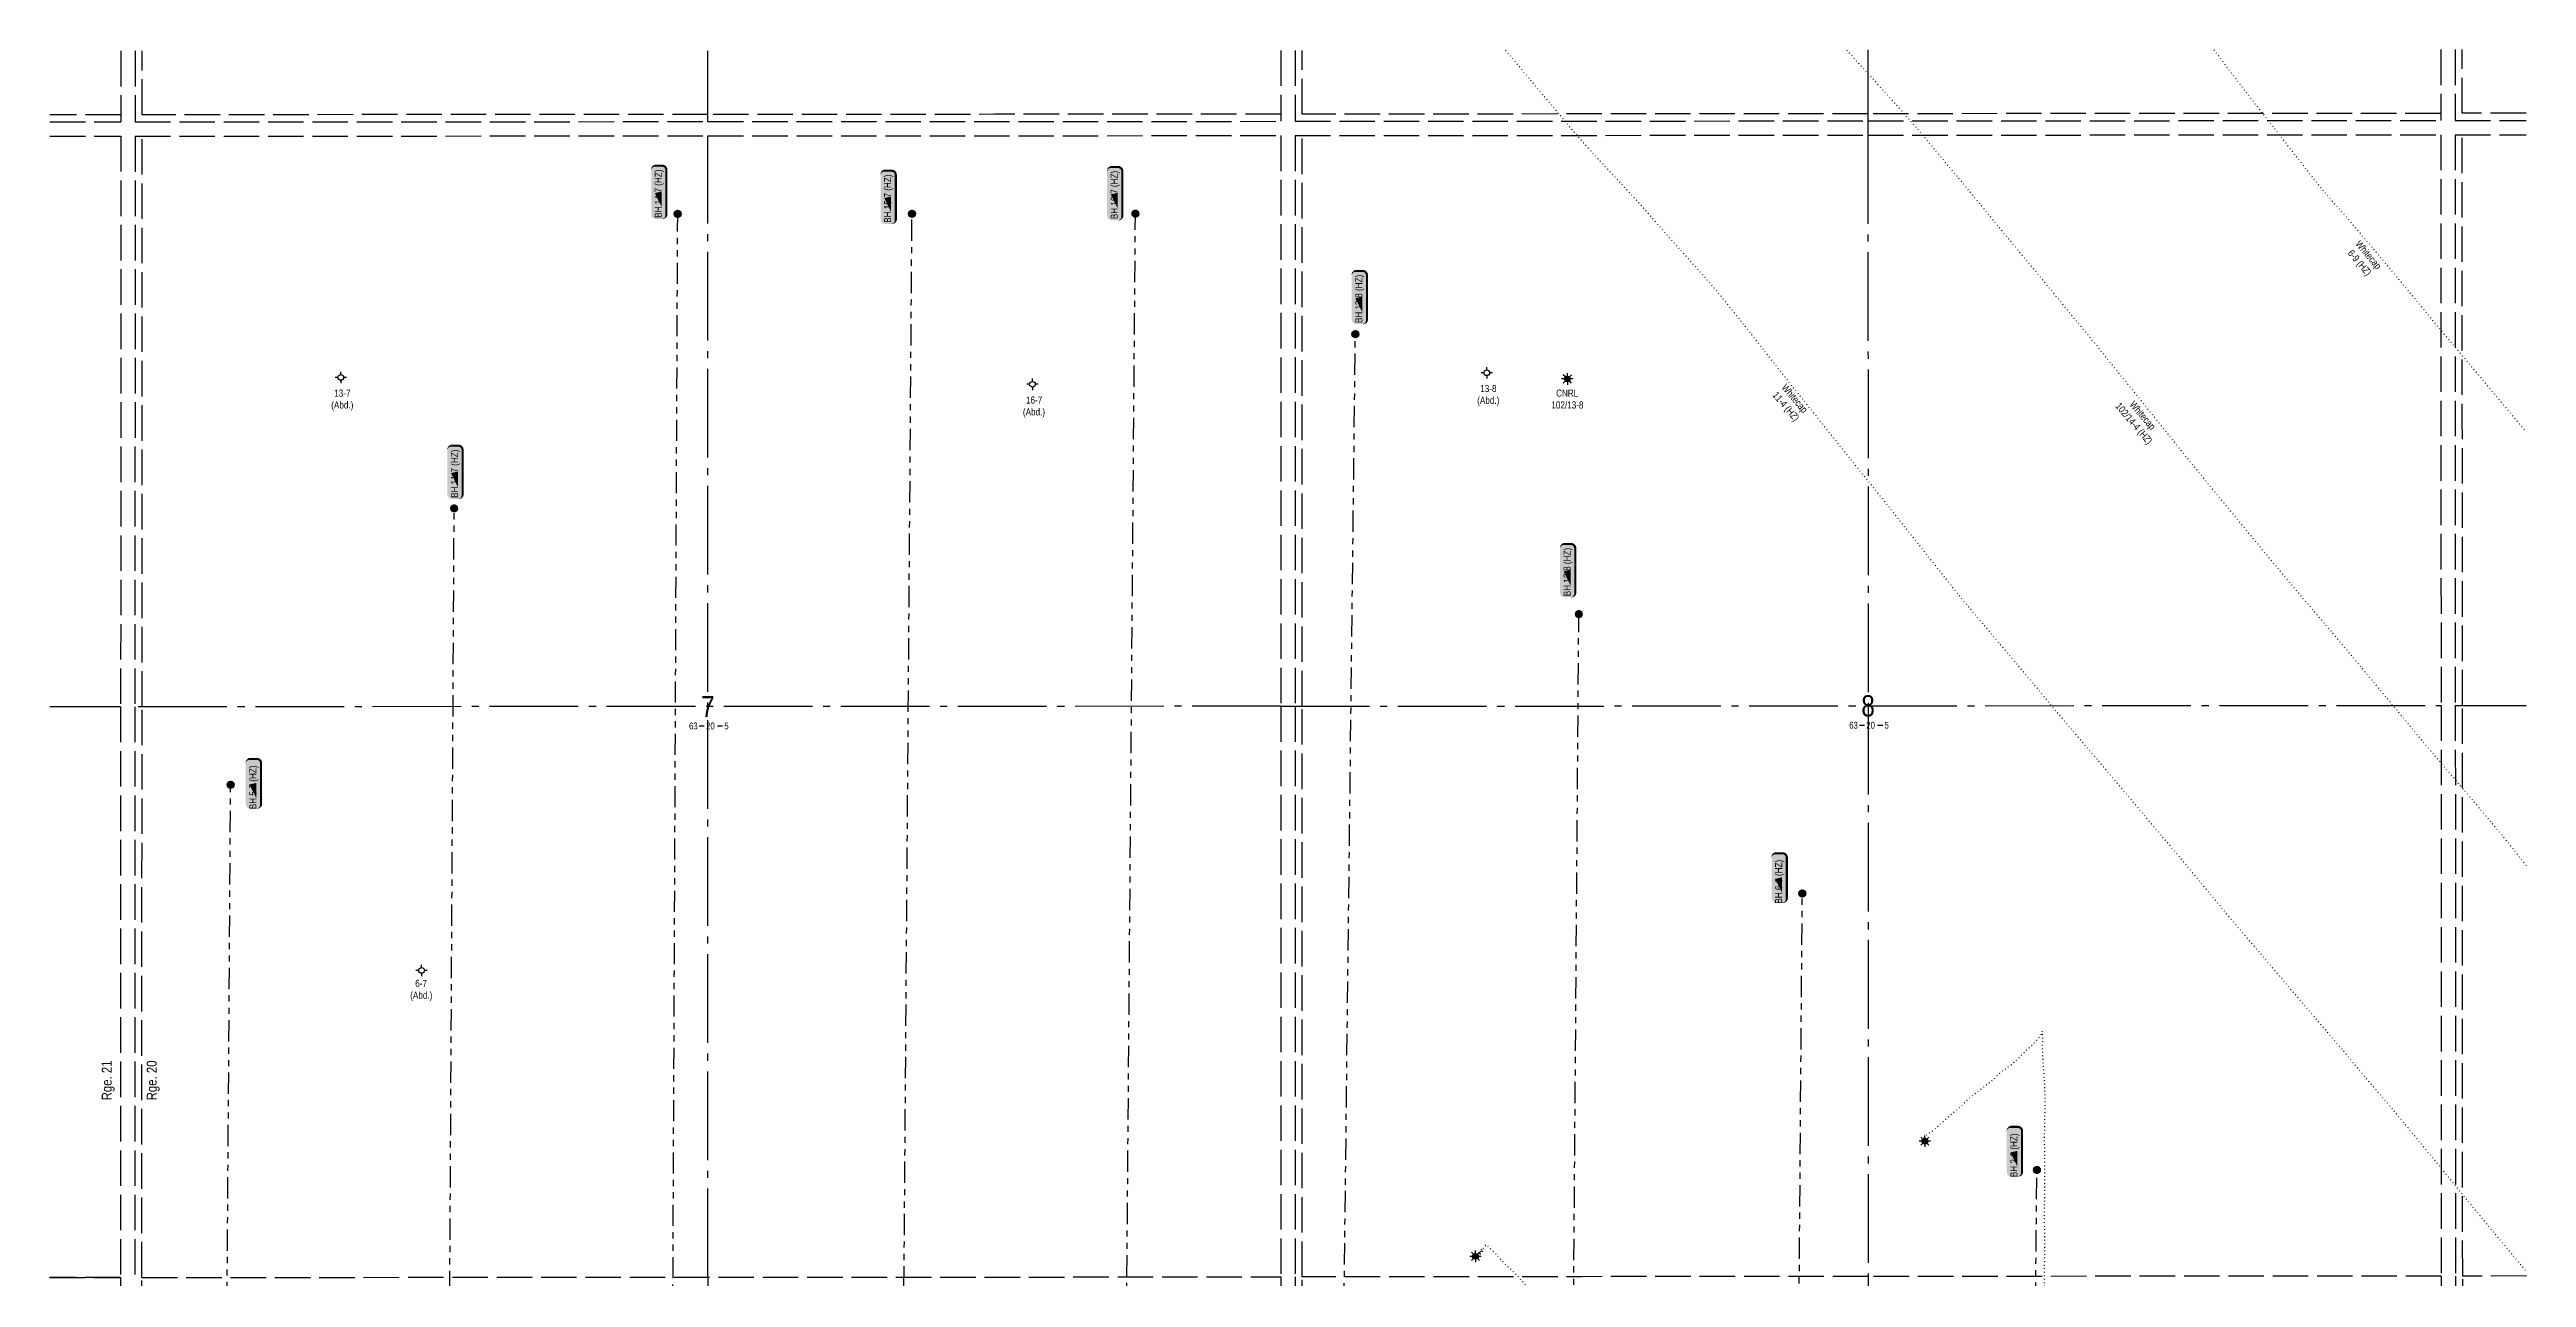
# Model space of a CAD drawing. Extents: x 492570 to 504268, y 6024618 to 6032974.
# Drawn here: x 498221 to 501711, y 6031244 to 6032974 of the extents above; entities that cross this region are included whole.
import ezdxf
from ezdxf.enums import TextEntityAlignment as Align

# ---------------------------------------------------------------- set-up
doc = ezdxf.new("R2010")
doc.units = 0
doc.header["$LTSCALE"] = 5
doc.header["$PDMODE"] = 34
doc.header["$PDSIZE"] = 0.03
for name, pattern in [('foc-DOT', [1, 0.2, -0.8]), ('foc-DRILLPATH', [14.75, 6, -1.75, 1.75, -1.75, 1.75, -1.75]), ('foc-QUARTERLINE', [33, 25, -3, 2, -3]), ('foc-UNSURVEYED', [12.5, 10, -2.5])]:
    doc.linetypes.add(name, pattern=pattern)
for name, color, linetype in [('10', 1, 'Continuous'), ('100040806320W500', 7, 'Continuous'), ('9', 3, 'Continuous'), ('C-WS-S', 8, 'Continuous'), ('CG-NOTES', 7, 'Continuous'), ('D-TXT', 6, 'Continuous'), ('DETAIL-HZ-Existing', 8, 'foc-DOT'), ('F-WS-S', 8, 'Continuous'), ('L-MON', 1, 'Continuous'), ('L-QSEC', 8, 'foc-QUARTERLINE'), ('L-SECLBL', 7, 'Continuous'), ('L-USEC', 7, 'foc-UNSURVEYED'), ('P-PDRILLPATH', 12, 'foc-DRILLPATH')]:
    doc.layers.add(name, color=color, linetype=linetype)
doc.layers.add('C-WS-T', color=13, linetype='Continuous', lineweight=9)
doc.layers.add('F-WS-T', color=190, linetype='Continuous', lineweight=9)
doc.styles.add('80', font='ARIALN.TTF', dxfattribs={"height": 10})
doc.styles.add('80L', font='ARIALN.TTF', dxfattribs={"height": 10})
doc.styles.add('SIMPLEX', font='ARIALN.TTF')

# ---------------------------------------------------------------- blocks, each defined once
blk = doc.blocks.new('L-SECLBL')
at = {"layer": '9', "color": 7}
for p, q in [((-5.082139060913505, -27.83004804289613), (-12.28857354467345, -27.83004804289613)), ((20.70431141927111, -27.83004804289613), (13.49787693551116, -27.83004804289613))]:
    blk.add_line(p, q, dxfattribs=at)
at = {"layer": '10', "color": 2, "style": 'SIMPLEX'}
blk.add_attdef('SEC', text='', height=30, dxfattribs=at).set_placement((0, 0), align=Align.MIDDLE)
at = {"layer": '10', "color": 5, "style": '80L'}
blk.add_attdef('TWP', text='', height=9.5, dxfattribs=at).set_placement((-14.43410290347765, -27.36845155570791), align=Align.MIDDLE_RIGHT)
blk.add_attdef('RGE', text='', height=9.5, dxfattribs=at).set_placement((3.622123863462547, -27.36845155570791), align=Align.MIDDLE_CENTER)
blk.add_attdef('MER', text='', height=9.5, dxfattribs=at).set_placement((23.16775162027989, -27.36845155570791), align=Align.MIDDLE_LEFT)
blk = doc.blocks.new('plbh')
at = {"layer": 'L-MON'}
h = blk.add_hatch(color=255, dxfattribs=at)
h.dxf.hatch_style = 1
edge = h.paths.add_edge_path()
edge.add_arc((0, 0), 1.16, 0, 360)
h = blk.add_hatch(color=256, dxfattribs=at)
h.dxf.hatch_style = 1
h.paths.add_polyline_path([(-0.96, 0, 1), (0.96, 0, 1)])
h.paths.add_polyline_path([(0.91, 0, -1), (-0.91, 0, -1)], flags=16)
h.paths.add_polyline_path([(0.4500000000000002, 0, -1), (-0.4500000000000001, 0, -1)], flags=0)
h = blk.add_hatch(color=256, dxfattribs=at)
h.dxf.hatch_style = 1
h.paths.add_polyline_path([(-0.4500000000000002, 0, 1), (0.4500000000000001, 0, 1)])
h.paths.add_polyline_path([(0.4000000000000002, 0, -1), (-0.4000000000000002, 0, -1)], flags=16)
at = {"layer": 'L-MON', "color": 240}
for radius in [0.96, 0.91, 0.4500000000000001, 0.4000000000000002]:
    blk.add_circle((0, 0), radius, dxfattribs=at)
blk = doc.blocks.new('*U81')
h = blk.add_hatch(color=254)
edge = h.paths.add_edge_path()
edge.add_line((-28.99999999999998, -11.5), (28.99999999999998, -11.5))
edge.add_arc((28.99999999999999, -5.499999999999993), 6.000000000000007, 269.9999999999999, 359.9999999999999)
edge.add_line((34.99999999999999, -5.5), (34.99999999999999, 4))
edge.add_arc((28.99999999999999, 3.999999999999993), 6.000000000000007, 6.361109362927026e-14, 90.00000000000007)
edge.add_line((28.99999999999998, 10), (-28.99999999999998, 10))
edge.add_arc((-28.99999999999999, 3.999999999999993), 6.000000000000007, 89.99999999999993, 179.9999999999999)
edge.add_line((-34.99999999999999, 4), (-34.99999999999999, -5.5))
edge.add_arc((-28.99999999999999, -5.499999999999993), 6.000000000000007, 180, 270.0000000000001)
at = {"color": 1, "flags": 128}
blk.add_lwpolyline([(-28.99999999999998, -11.5, 3, 3, 0), (28.99999999999998, -11.5, 3, 3, 0.4142135623730951), (34.99999999999999, -5.5, 3, 3, 0), (34.99999999999999, 4, 3, 0, 0.4142135623730951), (28.99999999999998, 10, 0, 0, 0), (-28.99999999999998, 10, 0, 0, 0.4142135623730951), (-34.99999999999999, 4, 0, 0, 0), (-34.99999999999999, -5.5, 0, 3, 0.4142135623730951)], format="xyseb", close=True, dxfattribs=at)
blk.add_lwpolyline([(-21.0241030065447, -4.987100984350038, 0, 10, 0), (0, 0, 5, 5, 0)], format="xyseb", dxfattribs=at)
at = {"color": 1, "style": '80'}
blk.add_attdef('ENTER_TEXT_001', (-35.98567530695772, -4.996589358799454), '', height=10, dxfattribs=at)
blk = doc.blocks.new('*U83')
h = blk.add_hatch(color=254)
edge = h.paths.add_edge_path()
edge.add_line((-31.49999999999998, -11.5), (31.49999999999998, -11.5))
edge.add_arc((31.49999999999999, -5.499999999999993), 6.000000000000007, 269.9999999999999, 359.9999999999999)
edge.add_line((37.49999999999999, -5.5), (37.49999999999999, 4))
edge.add_arc((31.49999999999999, 3.999999999999993), 6.000000000000007, 6.361109362927026e-14, 90.00000000000007)
edge.add_line((31.49999999999998, 10), (-31.49999999999998, 10))
edge.add_arc((-31.49999999999999, 3.999999999999993), 6.000000000000007, 89.99999999999993, 179.9999999999999)
edge.add_line((-37.49999999999999, 4), (-37.49999999999999, -5.5))
edge.add_arc((-31.49999999999999, -5.499999999999993), 6.000000000000007, 180, 270.0000000000001)
at = {"color": 1, "flags": 128}
blk.add_lwpolyline([(-31.49999999999998, -11.5, 3, 3, 0), (31.49999999999998, -11.5, 3, 3, 0.4142135623730951), (37.49999999999999, -5.5, 3, 3, 0), (37.49999999999999, 4, 3, 0, 0.4142135623730951), (31.49999999999998, 10, 0, 0, 0), (-31.49999999999998, 10, 0, 0, 0.4142135623730951), (-37.49999999999999, 4, 0, 0, 0), (-37.49999999999999, -5.5, 0, 3, 0.4142135623730951)], format="xyseb", close=True, dxfattribs=at)
blk.add_lwpolyline([(-21.0241030065447, -4.987100984350038, 0, 10, 0), (0, 0, 5, 5, 0)], format="xyseb", dxfattribs=at)
at = {"color": 1, "style": '80'}
blk.add_attdef('ENTER_TEXT_001', (-35.98567530695772, -4.996589358799454), '', height=10, dxfattribs=at)
blk = doc.blocks.new('GAS')
h = blk.add_hatch(color=255)
h.dxf.hatch_style = 1
edge = h.paths.add_edge_path()
edge.add_arc((0, 0), 0.9, 0, 360)
for p, q in [((-0.8077887898725749, 0), (-1.615577579628734, 0)), ((-0.5711929310346023, 0.5711929297831376), (-1.142385862069204, 1.142385861385264)), ((0, 0.8077887887338874), (0, 1.615577579286764)), ((0.5711929310309642, 0.5711929297831376), (1.142385862065566, 1.142385861385264)), ((1.615577579625096, 0), (0.8077887898689368, 0)), ((-0.5711929310346023, -0.5711929316021271), (-1.142385862069204, -1.142385863204253)), ((0, -0.8077887905528768), (0, -1.615577581105753)), ((1.142385862065566, -1.142385863204253), (0.5711929310309642, -0.5711929316021271))]:
    blk.add_line(p, q)
blk.add_circle((0, 0), 0.8000000000000003)
blk = doc.blocks.new('GABD')
for p, q in [((-0.8077887898243716, 0), (-1.615577579648743, 0)), ((0, 0.8077887898252811), (0, 1.615577579648743)), ((1.615577579648743, 0), (0.8077887898243716, 0)), ((0, -0.8077887898252811), (0, -1.615577579648743))]:
    blk.add_line(p, q)
blk.add_circle((0, 0), 0.8)

msp = doc.modelspace()

# ---------------------------------------------------------------- linework, layer by layer
at = {"layer": '100040806320W500'}
msp.add_point((500236.5958662234, 6031277.989373766), dxfattribs=at)
at = {"layer": 'DETAIL-HZ-Existing', "flags": 128}
for points in [[(500272.2748823762, 6032973.147087623), (500288.1059324329, 6032954.325394015), (500306.5555712113, 6032932.195132602), (500324.9153638563, 6032910.244972846), (500343.405043821, 6032888.164712952), (500361.8747394803, 6032866.01453901), (500380.7043868614, 6032844.124394184), (500400.0441559001, 6032822.814193607), (500419.6338366956, 6032801.643963301), (500439.3935302743, 6032780.643852596), (500458.8132589601, 6032759.603625848), (500477.742931695, 6032738.073514929), (500496.6726618972, 6032716.463258405), (500515.7523083954, 6032694.933100119), (500534.9419873647, 6032673.482926003), (500553.9317322905, 6032652.362831836), (500572.5114567219, 6032630.672625111), (500590.3911285137, 6032608.442417196), (500608.2608320607, 6032585.912298295), (500626.0205147719, 6032563.442097493), (500643.6702617244, 6032540.871809169), (500661.3599353057, 6032518.331749356), (500679.2096314737, 6032495.941550182), (500697.2893072343, 6032473.43139769), (500715.1590206238, 6032450.951215865), (500733.0787265245, 6032428.43105597), (500751.0583993981, 6032405.960825279), (500768.9380785403, 6032383.670681949), (500787.1277709723, 6032361.310452173), (500805.1675155551, 6032338.830321508), (500822.9471689033, 6032316.300145045), (500840.8868878757, 6032293.69996872), (500858.7065643463, 6032271.289776538), (500876.5762757779, 6032248.62964358), (500894.3159416383, 6032226.219465095), (500912.3456559827, 6032203.739314889), (500930.7252878649, 6032181.519120026), (500949.115043922, 6032159.818960098), (500967.674712958, 6032137.828833585), (500986.0843804003, 6032115.958587044), (501004.6741100682, 6032093.9784103), (501023.1438402617, 6032071.94832339), (501041.5035348899, 6032049.688072018), (501059.9431685907, 6032027.797992975), (501078.5629044181, 6032005.927837336), (501097.1725940882, 6031983.957725369), (501115.8722794265, 6031962.067491414), (501134.411962126, 6031940.047333224), (501153.0016544573, 6031917.967178523), (501171.0613689187, 6031896.467007277), (501189.5810372284, 6031874.386762232), (501208.1707801369, 6031852.416656051), (501226.6104517207, 6031830.52647669), (501244.9800911022, 6031808.486363306), (501263.3097914729, 6031786.316240455), (501281.709505362, 6031764.00601308), (501300.1392563871, 6031742.085865252), (501318.8888998481, 6031720.21573304), (501337.6285590965, 6031698.275576309), (501356.308262939, 6031676.345382181), (501374.7579610918, 6031654.525240423), (501393.2876731642, 6031632.755046493), (501411.8073402903, 6031611.104983967), (501430.567045135, 6031589.114813147), (501449.1566895307, 6031567.404728895), (501467.6164650273, 6031545.234583894), (501485.9861239759, 6031523.054359376), (501504.6157899295, 6031501.394141411), (501523.3155131205, 6031479.494128487), (501541.6552173553, 6031457.313897165), (501559.874865967, 6031435.023765842), (501578.2645527627, 6031412.843588544), (501596.5742888927, 6031390.513468042), (501614.5939082729, 6031368.163290715), (501632.7036176455, 6031345.993138418), (501651.0233084259, 6031323.802994802), (501669.2829776354, 6031301.782921568), (501687.7126761272, 6031279.722705536), (501706.2123864602, 6031257.582588573), (501710.8014291463, 6031252.04620005)], [(500752.8083428293, 6032973.395651807), (500762.8639268465, 6032962.445889344), (500782.2336371181, 6032941.165681637), (500801.4633325108, 6032919.82555829), (500820.6631134443, 6032898.505317), (500839.8627659079, 6032877.095140633), (500858.5724723771, 6032855.244996956), (500876.9022017821, 6032833.044917498), (500895.2619491493, 6032811.134661905), (500913.7216469315, 6032789.064496366), (500932.111312588, 6032766.874332884), (500950.4810526271, 6032744.684128708), (500968.7007909037, 6032722.404062169), (500987.060456969, 6032700.163822156), (501005.490138013, 6032677.973742949), (501023.7498551371, 6032655.923565427), (501042.0495712782, 6032633.863345244), (501060.2692670261, 6032611.683232829), (501078.4789811264, 6032589.403049596), (501096.7486572348, 6032567.17291367), (501114.6383447938, 6032545.142708556), (501132.5580881084, 6032522.912520555), (501150.5277950911, 6032500.762418284), (501168.5974714588, 6032478.432268985), (501186.5171838949, 6032456.092027439), (501204.4668978589, 6032433.781907319), (501222.3765863036, 6032411.431790983), (501240.2963623334, 6032389.121693725), (501258.5660356936, 6032366.781498755), (501276.7457068061, 6032344.541271589), (501294.9854250322, 6032322.281106152), (501313.2951567529, 6032300.081008106), (501331.4848327663, 6032278.050856315), (501349.7945506424, 6032255.780695369), (501368.2341956191, 6032233.630483696), (501386.733889446, 6032211.680315046), (501405.3935956423, 6032189.670186122), (501423.9333002247, 6032167.850143443), (501442.5530337142, 6032145.799875881), (501460.9127398324, 6032123.89981431), (501479.4124637464, 6032101.799589012), (501497.9221673289, 6032079.679414196), (501516.0718580948, 6032057.789298989), (501534.4715894018, 6032035.659222871), (501552.6612475252, 6032013.619055121), (501571.090911626, 6031991.488804137), (501589.7006741136, 6031969.578668789), (501608.4303608757, 6031947.648512474), (501626.9000356878, 6031925.778426003), (501645.3897754863, 6031903.79826616), (501663.9994948609, 6031881.828128372), (501682.3491703704, 6031859.637993293), (501700.238872709, 6031837.087918828), (501710.574799318, 6031824.191949883)], [(501270.4304635486, 6032973.663400736), (501276.6862461271, 6032965.396413523), (501294.2455831204, 6032942.096006411), (501311.8850208547, 6032919.155644918), (501329.7744184742, 6032896.065100973), (501347.5737510681, 6032873.324763938), (501365.6131498598, 6032850.13437547), (501382.0225900966, 6032828.994025494), (501400.1119662111, 6032805.96357167), (501418.2313566674, 6032782.93308825), (501436.9507967136, 6032760.782667863), (501456.260209717, 6032738.972327545), (501494.0589993902, 6032694.561506318), (501512.6183270751, 6032672.231090964), (501531.2577529901, 6032649.850707618), (501568.3065127595, 6032605.139829183), (501587.065956046, 6032582.549418942), (501624.4646984786, 6032537.928581575), (501641.8841700977, 6032517.19822306), (501660.4235596411, 6032494.987797559), (501679.0229246846, 6032472.607451466), (501705.3920767957, 6032441.476792771), (501710.3325713555, 6032435.716480932)], [(500862.9798899519, 6031435.737279331), (500862.9798899519, 6031435.737279331), (500862.9798654075, 6031435.867240943), (500862.9798370806, 6031436.017230854), (500862.9798370806, 6031436.017230854), (500862.979818189, 6031436.11726122), (500862.9797766443, 6031436.337239009), (500862.9797539702, 6031436.4572977), (500862.9797539702, 6031436.4572977), (500862.9797539702, 6031436.4572977), (500862.9796992076, 6031436.747263364), (500862.9796199007, 6031437.167190618), (500862.9795311165, 6031437.637299953), (500862.979483898, 6031437.887320234), (500862.979432918, 6031438.15725757), (500862.9793781554, 6031438.447223236), (500862.9793516988, 6031438.587310255), (500862.979310154, 6031438.807288044), (500862.9792044114, 6031439.367191048), (500862.9791043006, 6031439.897274098), (500862.9790495381, 6031440.187239763), (500862.9789645378, 6031440.637320751), (500862.8089872059, 6031440.717179451), (500862.6089304284, 6031440.687210457), (500862.498956947, 6031440.777205905), (500862.5788290355, 6031441.037255433), (500862.7788064883, 6031441.487262948), (500863.1386702974, 6031442.047345204), (500863.6885224387, 6031442.707493765), (500864.4384121489, 6031443.497641824), (500865.3882152042, 6031444.387746966), (500866.5480588374, 6031445.338088385), (500867.9278682208, 6031446.348223053), (500869.5075998413, 6031447.408578267), (500871.3174070923, 6031448.579022427), (500873.2671782112, 6031449.889358546), (500875.3668189706, 6031451.439730335), (500877.4465275492, 6031453.070212577), (500879.4661584419, 6031454.730615431), (500881.4258433484, 6031456.410924679), (500883.3455586344, 6031458.131283699), (500885.2851722924, 6031459.931760699), (500887.1547966402, 6031461.692057014), (500889.0045041807, 6031463.452572761), (500890.8141260806, 6031465.182816418), (500892.6538504904, 6031466.893260886), (500894.5035066013, 6031468.563540117), (500896.3431712562, 6031470.23392941), (500898.172787466, 6031471.864372085), (500900.0525493555, 6031473.484699942), (500902.0222185593, 6031475.115171755), (500904.0018823925, 6031476.715492638), (500905.9915997528, 6031478.315927645), (500907.9312416399, 6031479.886311078), (500909.900970165, 6031481.516675049), (500911.8306093027, 6031483.137128977), (500913.7303338032, 6031484.797523131), (500915.5399559237, 6031486.437760429), (500917.2696543608, 6031488.088107835), (500918.9293583902, 6031489.728538928), (500920.5490321991, 6031491.388879624), (500922.1687209781, 6031492.969218853), (500923.7684467757, 6031494.45953841), (500925.3981497224, 6031495.909807946), (500927.0178048398, 6031497.320130634), (500928.5675957261, 6031498.720425541), (500930.0973570166, 6031500.040826117), (500931.6970557155, 6031501.32107354), (500933.3868561673, 6031502.611465362), (500935.1665575922, 6031503.941710334), (500936.916281782, 6031505.302103618), (500938.7060256973, 6031506.682534126), (500940.5257385751, 6031508.06274897), (500942.4054510285, 6031509.463227782), (500944.3052072119, 6031510.863600246), (500946.1349694979, 6031512.253944842), (500947.9646616472, 6031513.664318467), (500949.7943485008, 6031515.094721206), (500951.2841632447, 6031516.295061896), (500951.5941249882, 6031516.545035488), (500953.4738159574, 6031518.015506756), (500955.4135146693, 6031519.46574048), (500957.2531826449, 6031520.916176611), (500959.022907086, 6031522.426572529), (500960.8325523832, 6031524.116898695), (500962.6822585225, 6031525.937306902), (500964.4218832792, 6031527.737664297), (500966.1615214856, 6031529.467923207), (500967.2613807626, 6031530.428180537), (500968.0311870896, 6031531.058345821), (500969.9509563468, 6031532.528721124), (500971.7806308931, 6031533.949118519), (500973.6304075467, 6031535.39945216), (500975.4901080694, 6031536.849899941), (500977.5597671324, 6031538.41021541), (500979.2295133318, 6031539.620617921), (500981.1493054669, 6031540.95091091), (500983.0990056767, 6031542.261294081), (500984.9487904338, 6031543.641755706), (500986.6784896722, 6031545.072040441), (500988.3581690229, 6031546.522454611), (500990.1579013827, 6031548.062800371), (500991.9576281841, 6031549.623175172), (500993.5973250103, 6031551.163487555), (500995.1369854512, 6031552.73370997), (500996.6566388225, 6031554.42409853), (500998.2363514779, 6031556.154334848), (500999.9559949974, 6031557.844768209), (501001.665664917, 6031559.455086713), (501003.2454156372, 6031560.995389441), (501004.8250355529, 6031562.535692691), (501006.4948117504, 6031564.126087177), (501008.2844498508, 6031565.78638535), (501010.1940837612, 6031567.496781585), (501012.0537735648, 6031569.177125062), (501013.7534384523, 6031570.8174884), (501015.383108238, 6031572.45783682), (501016.9327886816, 6031574.118196352), (501018.3525462126, 6031575.728456629), (501019.7022082268, 6031577.208628819), (501020.9619315866, 6031578.528999731), (501022.1216909465, 6031579.849237363), (501023.1114456838, 6031581.08932387), (501024.0312262778, 6031582.23960127), (501024.9010841624, 6031583.269808913), (501025.6708622008, 6031584.23990926), (501026.3206456712, 6031585.150009055), (501026.870541818, 6031586.010126933), (501027.3103036568, 6031586.810246387), (501027.6502409638, 6031587.570286768), (501027.9300535911, 6031588.290368252), (501027.9700485183, 6031588.420338871), (501028.1299723036, 6031588.900387217), (501028.2598617223, 6031589.380428808), (501028.3297855784, 6031589.690438621), (501028.3597861554, 6031589.840435328), (501028.4196999189, 6031590.240459115), (501028.459658802, 6031590.530433855), (501028.4496329424, 6031590.690546989), (501028.4195693653, 6031590.820501844), (501028.3795898541, 6031590.910397805), (501028.309544881, 6031590.850408312), (501028.2596051614, 6031590.520485932), (501028.2497571173, 6031589.890481397), (501028.2799291321, 6031588.990437187), (501028.3601759048, 6031587.820466838), (501028.5204088958, 6031586.350423319), (501028.6907371944, 6031584.7004609), (501028.8210706668, 6031582.920527862), (501028.8814735523, 6031580.860516244), (501028.7819366795, 6031578.390444155), (501028.6625032865, 6031575.550399801), (501028.6130707655, 6031572.390474255), (501028.5737559833, 6031568.950376895), (501028.5743447568, 6031565.470343143), (501028.5945492069, 6031564.760343337), (501028.685057372, 6031561.810301751), (501028.8758464577, 6031557.740365232), (501029.1166687101, 6031553.300472232), (501029.3976259042, 6031548.660416271), (501029.7385236478, 6031543.73051941), (501030.1095154136, 6031538.540594903), (501030.5004636397, 6031533.170642529), (501030.911587883, 6031527.510617796), (501030.9215891116, 6031527.460660496), (501031.2826708838, 6031521.640731717), (501031.5538420792, 6031515.540719905), (501031.5940526163, 6031514.430714423), (501031.7850297902, 6031509.260666702), (501031.9962741948, 6031502.820827503), (501032.1575177902, 6031496.320780822), (501032.2088094252, 6031489.520729508), (501032.1501553794, 6031482.390742338), (501031.9615524402, 6031475.030622651), (501031.9019045605, 6031473.160630879), (501031.742986005, 6031467.350488104), (501031.6045167922, 6031459.460519363), (501031.4759972117, 6031451.460397162), (501031.3475381013, 6031443.190337719), (501031.3391437714, 6031434.970265009), (501031.4407694213, 6031426.47026577), (501031.5823788109, 6031417.870245255), (501031.5925292959, 6031417.160243367), (501031.6740398789, 6031409.260310727), (501031.6456645245, 6031400.470205517), (501031.5873182604, 6031391.680204924), (501031.5590436028, 6031382.730095897), (501031.5607441992, 6031373.760076674), (501031.5224186674, 6031364.790048585), (501031.5029149435, 6031362.389983175), (501031.4641501075, 6031355.939963507), (501031.4258529749, 6031347.129939702), (501031.3975015007, 6031338.229902067), (501031.399210788, 6031329.21982682), (501031.4209347481, 6031320.059766317), (501031.4627090152, 6031310.879793409), (501031.5344238049, 6031301.549726228), (501031.6162032383, 6031292.179716072), (501031.628058592, 6031282.769633616), (501031.5797649824, 6031273.409608523), (501031.4515784901, 6031263.909589805), (501031.4219866636, 6031261.939575072), (501031.3233847002, 6031254.43950244), (501031.2251981983, 6031244.809417945), (501031.2069619935, 6031235.639335421), (501031.3092500737, 6031223.359326989), (501031.4711377601, 6031213.469267271), (501031.6529594499, 6031204.079252588), (501031.8847375417, 6031194.679346481), (501032.126505043, 6031185.289345643), (501032.338301347, 6031175.899338176), (501032.5401100288, 6031166.499314435), (501032.7218082442, 6031157.099286289), (501032.9136480819, 6031147.60924441), (501033.1254302977, 6031138.009273964), (501033.3673382521, 6031128.309280153), (501033.5891357684, 6031118.609281949), (501033.7409958425, 6031108.919282232), (501033.7928201231, 6031099.219245873), (501033.7946674353, 6031089.6191174), (501033.7764905976, 6031079.919065486), (501033.7983423524, 6031070.21913401), (501033.8501671451, 6031060.519098237), (501033.9119831481, 6031050.819064842), (501034.0338752799, 6031041.119045182), (501034.0757098275, 6031031.419007549), (501034.0475196136, 6031021.818873253), (501034.0493900078, 6031012.118826857), (501033.9611880609, 6031002.518790531), (501033.7730322224, 6030992.818701427), (501033.57488216, 6030983.128624369), (501033.3567511738, 6030973.428528788), (501033.0785197411, 6030963.82845007), (501032.7403376014, 6030954.238372115), (501032.4421415543, 6030944.548273062), (501032.2040237693, 6030934.848173581), (501031.9558488086, 6030925.148071984), (501031.6976566445, 6030915.558012727), (501031.429496905, 6030905.857906927), (501031.2213263754, 6030896.25773384), (501031.0931732482, 6030886.557659932), (501030.9850000679, 6030876.867604833), (501030.8868849551, 6030867.167537991), (501030.8387265255, 6030857.467482558), (501030.8105282058, 6030847.867462052), (501030.7624342681, 6030838.167406915), (501030.724201838, 6030828.467354145), (501030.70608201, 6030818.76730605), (501030.6678915979, 6030809.167283848), (501030.6397151208, 6030799.467233768), (501030.6915359541, 6030789.767201868), (501030.7933798596, 6030780.067070121), (501030.8351870173, 6030770.467177784), (501030.7070920151, 6030760.777119883), (501030.5089273694, 6030751.077032152), (501030.3607626078, 6030741.476874884), (501030.2326031273, 6030731.77680325), (501030.1244265278, 6030722.076736266), (501030.066270782, 6030712.38669485), (501030.0380923133, 6030702.686646178), (501030.0299396421, 6030693.086521151), (501030.0517848509, 6030683.386484034), (501030.1135974376, 6030673.686456064), (501030.2054506669, 6030663.986546276), (501030.3072713859, 6030654.396460745), (501030.4590767411, 6030644.696453488), (501030.8009862646, 6030635.006503399), (501031.2827616989, 6030625.416504011), (501031.7645594382, 6030615.736599988), (501032.1864096372, 6030606.046668466), (501032.4582542343, 6030596.346577819), (501032.6500740911, 6030586.756624908), (501032.8619037054, 6030577.056521003), (501033.0237738697, 6030567.356628494), (501033.1155455527, 6030557.76665341), (501033.1573820194, 6030548.066511519), (501033.1892913847, 6030538.366478797), (501033.231105522, 6030528.766478685), (501033.2929267857, 6030519.066341735), (501033.3747975254, 6030509.366320728), (501033.4065755451, 6030499.676302688), (501033.448390448, 6030490.076303137), (501033.5402542478, 6030480.376284812), (501033.6420880727, 6030470.776299111), (501033.733952675, 6030461.076169803), (501033.8157604347, 6030451.376149631), (501033.8867989372, 6030445.686237483), (501033.9575874013, 6030441.676143177), (501034.1594090631, 6030432.08619481), (501034.4212529736, 6030422.486134755), (501034.6330937358, 6030412.786144586), (501034.7549387562, 6030403.086134193), (501034.8468069718, 6030393.386117159), (501034.8685985881, 6030383.686084401), (501034.9504522845, 6030374.086095594), (501035.0922168102, 6030364.39610443), (501035.1940337144, 6030354.896039365), (501035.2358739057, 6030345.206025855), (501035.1977737833, 6030335.5158831), (501035.0595974604, 6030325.915845177), (501034.8914004902, 6030316.215770382), (501034.7032152723, 6030306.525705359), (501034.5150963996, 6030296.825626352), (501034.3368818641, 6030287.225579931), (501034.1587540875, 6030277.525503481), (501033.9706305908, 6030267.835327795), (501033.7224223526, 6030258.135235792), (501033.4043037849, 6030248.545172476), (501033.056100642, 6030238.845058187), (501032.7079586349, 6030229.154958224), (501032.3797155557, 6030219.554878965), (501032.0616140492, 6030209.864674848), (501031.7034748335, 6030200.174573127), (501031.3652972787, 6030190.584506263), (501031.1070863234, 6030180.884413269), (501030.928947421, 6030171.18433849), (501030.7807865816, 6030161.484270618), (501030.7825822067, 6030151.794250849), (501030.8044958381, 6030142.094221611), (501030.7563061881, 6030132.494095611), (501030.7681619144, 6030122.794064386), (501030.8299180357, 6030113.094044553), (501030.9117677722, 6030103.494059564), (501031.05359895, 6030093.794058048), (501031.1354698108, 6030084.103946077), (501031.2172557802, 6030074.503961493), (501031.3191135923, 6030064.813965556), (501031.4509536374, 6030055.113851117), (501031.5827942051, 6030045.41384809), (501031.6645817631, 6030035.813864046), (501031.6646043369, 6030035.713833915), (501031.7164350832, 6030026.013813118), (501031.738328572, 6030016.413815864), (501031.7501193904, 6030006.723800453), (501031.7720355951, 6029997.023773327), (501031.7338621746, 6029987.323621511), (501031.6356410196, 6029977.723597707), (501031.5674870241, 6029968.023439406), (501031.5193194802, 6029958.323397023), (501031.4712166135, 6029948.62335478), (501031.4129677468, 6029939.02334058), (501031.3747704435, 6029929.423219748), (501031.3266669296, 6029919.723177947), (501031.2784983092, 6029910.023136271), (501031.2803393722, 6029900.423136159), (501031.2421639601, 6029890.723097019), (501031.2540210528, 6029881.023069305), (501031.3858660384, 6029871.322957533), (501031.5376987706, 6029861.622850414), (501031.7295692273, 6029851.932877883), (501031.9314364091, 6029842.232782349), (501032.1033008673, 6029832.632710324), (501032.4051065102, 6029822.932637652), (501032.8470154523, 6029813.252625071), (501033.3088510477, 6029803.562714303), (501033.7606948942, 6029793.872578926), (501034.1825592859, 6029784.182659491), (501034.5843730069, 6029774.492624427), (501034.9862782001, 6029764.692656569), (501035.3581138426, 6029755.002503802), (501035.9107920157, 6029741.112462505)], [(500229.9140007531, 6031273.537849369), (500229.9140007531, 6031273.537849369), (500229.9140022647, 6031273.507806886), (500229.6140459833, 6031273.137824187), (500229.7439925592, 6031273.037800377), (500230.1040478442, 6031272.887828615), (500231.6540315921, 6031272.357935271), (500233.5140261422, 6031272.218054222), (500235.1539751479, 6031273.238136253), (500235.9138980638, 6031274.5881956), (500236.1838661917, 6031275.268171081), (500236.523811439, 6031276.358174462), (500236.703797876, 6031277.078201944), (500236.9937249621, 6031278.178216954), (500237.5236398352, 6031278.868331437), (500238.3936353825, 6031279.278289735), (500238.8936061227, 6031279.438431156), (500239.203624989, 6031279.648410951), (500239.2935985983, 6031279.758348897), (500239.4335817049, 6031280.018390614), (500239.5035632945, 6031280.338402363), (500239.5035538588, 6031280.518434727), (500239.5035538588, 6031280.518434727), (500239.5135024251, 6031281.318455456), (500239.6234730859, 6031282.358487493), (500239.9933858367, 6031283.498452253), (500239.9933858367, 6031283.498452253), (500240.5233418798, 6031284.618508413), (500241.0933308171, 6031285.61850808), (500241.6933010023, 6031286.428574149), (500242.2932124646, 6031287.118581627), (500242.8732092495, 6031287.778656913), (500243.3931369668, 6031288.368741211), (500243.7931208794, 6031288.82863507), (500244.0431241824, 6031289.168796094), (500244.1631263155, 6031289.418711461), (500244.2231228346, 6031289.628678248), (500244.2530851804, 6031289.798698031), (500244.2730597167, 6031289.918757791), (500244.2830453808, 6031290.008774507), (500244.3830788279, 6031290.02869691), (500244.7230879628, 6031289.868711063), (500244.8330512948, 6031289.808743254), (500245.3431044705, 6031289.438802985), (500246.1531455842, 6031288.808844534), (500247.0231368397, 6031288.048816641), (500247.0931393968, 6031287.968929673), (500248.2031799674, 6031286.878892743), (500249.5232273496, 6031285.579015235), (500251.0532808129, 6031284.089103119), (500252.7433866266, 6031282.439196327), (500254.5635071042, 6031280.659335844), (500256.5235687489, 6031278.739396958), (500258.4936236814, 6031276.799431161), (500258.6036552074, 6031276.689504152), (500260.7937797378, 6031274.449572054), (500263.1439005219, 6031271.929810058), (500265.6039967253, 6031269.199869557), (500268.2541853761, 6031266.299923349), (500271.1342953579, 6031263.300184521), (500274.2343998647, 6031260.230250324), (500277.6245660903, 6031257.040499734), (500281.2847544748, 6031253.640693447), (500285.0448689108, 6031250.000890289), (500288.825113498, 6031246.151127948), (500292.6652635685, 6031241.981253259), (500296.6554981459, 6031237.441423967), (500300.9157045467, 6031232.551787954), (500305.3159424653, 6031227.301878064), (500309.8662074036, 6031221.642180929), (500314.5964600023, 6031215.762411773), (500319.7267442864, 6031209.822701843), (500325.407036787, 6031204.033026718), (500331.5472975529, 6031198.333296952), (500337.9275470208, 6031192.603662015), (500344.457811814, 6031186.753988689), (500351.1980975789, 6031180.844367188), (500358.1983488423, 6031175.004763899), (500365.3185613734, 6031169.295142507), (500372.4688247467, 6031163.635605502), (500379.6590722306, 6031157.935915146), (500387.0593470801, 6031152.13622361), (500394.4996566579, 6031146.476634521), (500403.6299723989, 6031139.51725743), (500407.2000517249, 6031136.737421058), (500412.8802229782, 6031132.367751732), (500413.1202793672, 6031132.177726942), (500414.6303601617, 6031131.027793182), (500421.9906077071, 6031125.46816081), (500429.2407557063, 6031120.158661424), (500436.9410492911, 6031114.629016378), (500444.4012581382, 6031109.079443946), (500451.5915227702, 6031103.669832735), (500459.1317603485, 6031098.110278185), (500466.522009643, 6031092.680571062), (500473.9722489664, 6031086.991070352), (500481.4325367546, 6031080.931504161), (500488.2927940224, 6031074.961790912), (500495.123089961, 6031068.452099111), (500501.6934342781, 6031061.452474173), (500507.663688239, 6031054.472820366), (500513.7540598479, 6031046.803101195), (500519.4044347954, 6031039.333400811), (500524.7848312617, 6031031.683755456), (500529.7551756168, 6031023.883967875), (500534.455540601, 6031015.894219025), (500538.9459392006, 6031007.694375572), (500543.1363562906, 6030999.534557597), (500546.9767131264, 6030991.344770446), (500550.4771300118, 6030983.115000306), (500553.937591798, 6030974.375062453), (500557.1279901502, 6030965.555203687), (500559.9484177502, 6030956.605340423), (500562.4389623983, 6030947.565533537), (500564.6793588731, 6030938.425555655), (500566.6998304237, 6030929.25562052), (500568.4802671775, 6030920.02568287), (500569.9707735984, 6030910.755764519), (500571.2112459, 6030901.465787214), (500572.2417203458, 6030892.095782099), (500573.0322065438, 6030882.765803872), (500573.6226786081, 6030873.395744182), (500574.0331131104, 6030864.025662084), (500574.3536326952, 6030854.605720617), (500574.5441299941, 6030845.225597038), (500574.6445788326, 6030835.815642343), (500574.7750661823, 6030826.415594459), (500574.9455824674, 6030817.035580049), (500575.1460079132, 6030807.665472425), (500575.346502821, 6030798.265433757), (500575.396993943, 6030788.875390498), (500575.3975310728, 6030779.455409887), (500575.5079696569, 6030770.085402748), (500575.668433007, 6030760.705276621), (500575.8089149532, 6030751.315245229), (500575.9294128557, 6030741.935225608), (500576.0499162828, 6030732.515260777), (500576.1903973484, 6030723.145146831), (500576.2608782335, 6030713.725175966), (500576.2513554423, 6030704.345029221), (500576.2318395509, 6030694.975006768), (500576.2122624812, 6030685.574941983), (500576.2027394992, 6030676.194906902), (500576.1832819548, 6030666.874844344), (500576.0937616148, 6030657.474882408), (500575.9142453428, 6030648.104729182), (500575.6747158135, 6030638.704637351), (500575.445177199, 6030629.304658189), (500575.2856448612, 6030619.914590865), (500575.1661470991, 6030610.504611683), (500575.0966049999, 6030601.124458838), (500575.1371094233, 6030591.70448589), (500575.20758505, 6030582.324462193), (500575.2680689318, 6030572.944326127), (500575.358529234, 6030563.564305215), (500575.4190098639, 6030554.214323114), (500575.4994825119, 6030544.80425876), (500575.6399718659, 6030535.404216246), (500575.7705320061, 6030526.02420092), (500575.9109575988, 6030516.624158672), (500576.0014202982, 6030507.244138563), (500576.0019535029, 6030497.863995986), (500576.0724385866, 6030488.434014147), (500576.2128634197, 6030479.053889467), (500576.3833342927, 6030469.643837532), (500576.5038406164, 6030460.263821882), (500576.5343504827, 6030450.893809163), (500576.4847945713, 6030441.503758179), (500576.405257606, 6030432.143745993), (500576.3657584724, 6030422.753696544), (500576.3262616971, 6030413.343618929), (500576.1667222269, 6030403.96356876), (500575.9572224506, 6030394.563484136), (500575.7577067095, 6030385.223374531), (500575.5081666362, 6030375.853438861), (500575.1986743573, 6030366.453342082), (500574.949137155, 6030357.043238847), (500574.7396402344, 6030347.583181325), (500574.5800951719, 6030338.203132135), (500574.4106255345, 6030328.793039395), (500574.1910611544, 6030319.393065915), (500573.871567173, 6030310.012997057), (500573.5620620157, 6030300.652846633), (500573.4125105383, 6030291.232854079), (500573.3030564393, 6030281.832783717), (500573.1935369968, 6030272.432713482), (500573.113991496, 6030263.062689577), (500573.0044661816, 6030253.702676195), (500572.8249274546, 6030244.332528756), (500572.6254199393, 6030234.822514723), (500572.4059222189, 6030225.342540768), (500572.296397048, 6030215.962388371), (500572.2369055214, 6030206.542408328), (500572.1273807789, 6030197.152353323), (500572.0578932689, 6030187.752289318), (500572.0383051125, 6030178.352231691), (500572.0588171018, 6030168.962193358), (500572.1693356026, 6030159.532109844), (500572.2997680953, 6030150.162002557), (500572.3702469314, 6030140.761956734), (500572.3907622391, 6030131.352001911), (500572.5112029405, 6030121.981893774), (500572.66169316, 6030112.571955497), (500572.7021915702, 6030103.19193474), (500572.7726744354, 6030093.771861297), (500572.8231039607, 6030084.37181376), (500572.7936547686, 6030074.961742206), (500572.7641405606, 6030065.551670777), (500572.7745964088, 6030056.161632773), (500572.8750571909, 6030046.761592035), (500573.0556026553, 6030037.291573742), (500573.1559982729, 6030027.901547412), (500573.1164962379, 6030018.451418821), (500572.9670591909, 6030009.071486849), (500572.787514371, 6029999.671411688), (500572.6679936069, 6029990.271344184), (500572.6184257133, 6029980.87128558), (500572.6789629565, 6029971.601202178), (500572.7894262381, 6029962.141190326), (500572.8699047685, 6029952.721120126), (500572.9104086818, 6029943.311059194), (500573.0108746462, 6029933.891103034), (500573.1313292116, 6029924.461024106), (500573.2018130877, 6029915.060981472), (500573.2523114987, 6029905.650922325), (500573.2928140755, 6029896.260890338), (500573.293273992, 6029886.900784615), (500573.2737542956, 6029877.480702944), (500573.304266075, 6029868.07064182), (500573.3647562785, 6029858.680612869), (500573.3952696144, 6029849.260537871), (500573.4457666095, 6029839.870396665), (500573.5362409862, 6029830.460232325), (500573.6567629302, 6029821.040169019), (500573.8072652327, 6029811.630123751), (500573.8377785068, 6029802.22006356), (500573.818255759, 6029792.829914229), (500573.8788153885, 6029783.419746806), (500573.9492392472, 6029774.009692021), (500574.0397770446, 6029764.629571043), (500574.0702224121, 6029755.249553922), (500574.0706600488, 6029747.629462326), (500574.1314684773, 6029732.629181162)], [(500229.9140007531, 6031273.537849369), (500229.9140007531, 6031273.537849369), (500229.9140022647, 6031273.507806886), (500229.6140459833, 6031273.137824187), (500229.7439925592, 6031273.037800377), (500230.1040478442, 6031272.887828615), (500231.6540315921, 6031272.357935271), (500233.5140261422, 6031272.218054222), (500235.1539751479, 6031273.238136253), (500236.173810809, 6031275.268170562), (500236.703797876, 6031277.078201944), (500236.9937249621, 6031278.178216954), (500237.5236398352, 6031278.868331437), (500238.3936353825, 6031279.278289735), (500238.8936061227, 6031279.438431156), (500239.203624989, 6031279.648410951), (500239.5436079776, 6031279.998479326), (500239.9435307577, 6031280.408413304), (500240.1435881161, 6031280.638415715), (500240.3235357595, 6031280.848500021), (500240.4335499226, 6031281.058469388), (500240.443532526, 6031281.208459793), (500240.3735294475, 6031281.298472292), (500240.233529612, 6031281.358438628), (500240.0435788712, 6031281.388471129), (500239.8235290054, 6031281.378445414), (500238.923545772, 6031281.288382089), (500238.4835747255, 6031281.288359107), (500238.3035438856, 6031281.428325432), (500238.303528242, 6031281.728305194), (500238.6334505534, 6031282.178403322), (500238.8434989161, 6031282.398392035), (500238.9334729977, 6031282.498427083), (500239.0034671447, 6031282.578321495), (500238.9934750739, 6031282.608474725), (500238.7734890967, 6031282.618366118), (500238.5334515119, 6031282.738412246), (500238.5234584108, 6031282.788371263), (500238.5334452508, 6031282.858359645), (500238.5434305222, 6031282.958390509), (500238.4634364985, 6031283.058305408), (500238.3934381834, 6031283.058301756), (500238.2434562697, 6031282.95837486), (500237.9434971157, 6031282.668393606), (500237.4535286186, 6031282.288275094), (500237.0434782821, 6031282.018205257), (500236.6435450225, 6031281.808332219), (500236.4234956876, 6031281.788292507), (500236.4035126301, 6031281.828236848), (500236.393533516, 6031281.608258593), (500236.4535724035, 6031281.008302177), (500236.6635855738, 6031280.658262481), (500236.7535706197, 6031280.548222639), (500236.7335989547, 6031280.368189241), (500236.6636083591, 6031280.21830698), (500236.1136657217, 6031279.178252287), (500235.5937437515, 6031278.438178921), (500234.7237822166, 6031277.358051268), (500234.283767448, 6031276.938101532), (500234.2637797751, 6031277.068062064), (500234.5037352171, 6031277.288163378), (500235.193710741, 6031277.638138135), (500235.563743972, 6031277.728173377), (500236.4037118038, 6031277.978236975), (500236.5837323697, 6031278.038219991)]]:
    msp.add_lwpolyline(points, dxfattribs=at)
at = {"layer": 'L-QSEC'}
for p, q in [((499148.3509986016, 6032872.619373688), (499148.3647031409, 6032972.565721985)), ((500782.8724256593, 6032973.579453999), (500782.898454346, 6032853.527874361)), ((500782.898454346, 6032853.527874361), (500783.0722920985, 6032049.361207571)), ((498320.7671481475, 6032047.941783862), (498220.8208386711, 6032048.026018604)), ((499955.6016515247, 6032048.762761415), (498340.8733556239, 6032047.951880752)), ((499955.6016515247, 6032048.762761415), (500783.0722920987, 6032049.361207571)), ((500783.0722920985, 6032049.361207571), (501590.4328327399, 6032049.945109632)), ((500783.0722920986, 6032049.361207572), (500783.2461297431, 6031245.195023474)), ((499148.1294641958, 6031244.20254673), (499147.91063809, 6029618.804859211))]:
    msp.add_line(p, q, dxfattribs=at)
at = {"layer": 'L-QSEC', "flags": 128}
for points in [[(499148.1294641958, 6031244.20254673), (499148.3482416577, 6032852.513166778)], [(501610.5390319639, 6032049.95963411), (501710.4853429978, 6032050.031834129)], [(500783.2461297431, 6031245.195023474), (500783.4213150193, 6030441.027460085)]]:
    msp.add_lwpolyline(points, dxfattribs=at)
at = {"layer": 'L-USEC'}
for p, q in [((498321.0556132346, 6032972.179398402), (498321.0243802399, 6032872.192088204)), ((498341.1618205541, 6032972.188787278), (498341.1305877769, 6032872.202173343)), ((498351.1858573687, 6032882.261209704), (498351.2139506643, 6032972.19348126)), ((499955.5695170774, 6032972.980564032), (499955.5729249936, 6032883.087734259)), ((499955.5695171636, 6032972.978290913), (499955.5733061312, 6032873.034219739)), ((499975.6757200314, 6032972.992901169), (499975.6795089926, 6032873.048998439)), ((499985.7313103154, 6032883.109015333), (499985.7279036516, 6032973.00020563)), ((498221.0779100846, 6032872.275206949), (498321.0243802399, 6032872.192088204)), ((498321.0275201295, 6032882.243934389), (498221.0810246842, 6032882.327081118)), ((498221.0716801196, 6032852.169001769), (498321.0179901629, 6032852.085883157)), ((498320.5176467887, 6031243.799764819), (498220.5683218964, 6031243.885010147)), ((498220.5683218964, 6031243.885010147), (498320.5176467887, 6031243.799764819))]:
    msp.add_line(p, q, dxfattribs=at)
at = {"layer": 'L-USEC', "flags": 128}
for points in [[(501590.069621317, 6032974.166007185), (501590.1091137642, 6032874.219867441)], [(501610.1758205208, 6032974.180617439), (501610.2153130426, 6032874.234288748)], [(501620.2636453226, 6032884.295221195), (501620.2281265398, 6032974.187921988)], [(498341.1305877769, 6032872.202173343), (498744.7221501479, 6032872.410590374), (499148.3378413802, 6032872.61936752)], [(499148.3529574465, 6032882.672331088), (498744.7382282116, 6032882.464444316), (498744.7382282116, 6032882.464444316), (498351.1858573687, 6032882.261209704)], [(499148.338852785, 6032872.619368018), (499527.2662330489, 6032872.796313472), (499551.9476694216, 6032872.810180918), (499955.5626386732, 6032873.034213793)], [(499955.5729249936, 6032883.087734259), (499551.9611481531, 6032882.880057917), (499148.3529574465, 6032882.672331088)], [(499975.6795089926, 6032873.048998439), (500379.2691481731, 6032873.341379359), (500782.8838737435, 6032873.634072481)], [(500782.891793117, 6032883.686815772), (500379.2804314208, 6032883.394122979), (500379.2804314208, 6032883.394122979), (499985.7313103154, 6032883.109015333)], [(500782.8838760719, 6032873.634072483), (501186.4924190837, 6032873.926714381), (501590.1091137642, 6032874.219867441)], [(501590.1051414225, 6032884.272938626), (501186.4976707724, 6032883.980347413), (500782.891793117, 6032883.686815772)], [(501610.2153130426, 6032874.234288748), (501710.1588434641, 6032874.306913129)], [(501710.1548611711, 6032884.360541263), (501620.2636453226, 6032884.295221195)], [(498321.0179901629, 6032852.085883157), (498320.8934071907, 6032450.014379811), (498320.7671481475, 6032047.941783862)], [(498341.1241926065, 6032852.079653194), (498340.9996096328, 6032450.008149847), (498340.8733505634, 6032047.935470101)], [(498341.124197659, 6032852.095963956), (498744.7325331069, 6032852.304389647), (499148.3482416577, 6032852.513166778)], [(498350.925934199, 6032047.957168724), (498351.0518088766, 6032450.029652931), (498351.1771743239, 6032852.10115537)], [(499148.3482416577, 6032852.513166778), (499527.2756219216, 6032852.690112257), (499551.9589661626, 6032852.703980685), (499955.5737989406, 6032852.928013508)], [(499955.5737989407, 6032852.928013508), (499955.588112722, 6032450.846267869), (499955.6016515247, 6032048.762761415)], [(499975.6800018347, 6032852.942790113), (500379.2837141268, 6032853.235181228), (500782.898454346, 6032853.527874361)], [(499975.6800018347, 6032852.942790113), (499975.6943161166, 6032450.846983633), (499975.7078549189, 6032048.763438423)], [(499985.7608756787, 6032048.784932856), (499985.7474712961, 6032450.868550469), (499985.7336155855, 6032852.950073465)], [(500782.898454346, 6032853.527874361), (501186.5069973579, 6032853.820516258), (501590.1165493663, 6032854.113664131)], [(501590.1165493663, 6032854.113664131), (501590.2743682899, 6032452.029488298), (501590.4328327399, 6032049.945109632)], [(501610.222748662, 6032854.128085435), (501710.1668076329, 6032854.200710201)], [(501610.222748662, 6032854.128085435), (501610.3805701484, 6032452.037380027), (501610.5390345857, 6032049.953033635)], [(501620.5923052849, 6032049.967280493), (501620.4348179224, 6032452.052883832), (501620.2759659732, 6032854.135390648)], [(498320.7671481475, 6032047.941783862), (498320.6431701152, 6031645.869651626), (498320.5176467887, 6031243.799764819)], [(498340.8733505989, 6032047.93558416), (498340.7493725666, 6031645.863451924), (498340.6238492161, 6031243.793487807)], [(498350.6775889148, 6031243.814482892), (498350.8014973248, 6031645.886817576), (498350.925934199, 6032047.957168724)], [(499955.6016515247, 6032048.762761415), (499955.6173990945, 6031646.680164587), (499955.6321123178, 6031244.597364732)], [(499975.7078549148, 6032048.763548875), (499975.7236024863, 6031646.680952047), (499975.7383157133, 6031244.598100469)], [(499985.7911955481, 6031244.617867347), (499985.7767476979, 6031646.703448824), (499985.7608756787, 6032048.784932856)], [(501590.4328327399, 6032049.945109632), (501590.5926564324, 6031647.860528392), (501590.751049921, 6031245.776411234)], [(501610.5390345605, 6032049.953101601), (501610.6988582513, 6031647.86852036), (501610.8572517682, 6031245.784331695)], [(501620.910576353, 6031245.798247572), (501620.7521233652, 6031647.883700307), (501620.5923052849, 6032049.967280493)], [(498320.5176467887, 6031243.799764819), (498320.3917440788, 6030841.728006075), (498320.2668901318, 6030439.656488997)], [(498350.4262345841, 6030439.670763462), (498350.5521989251, 6030841.743169662), (498350.6775889148, 6031243.814482892)], [(498350.6775889148, 6031243.814482892), (498744.3722930806, 6031244.005684666), (499148.1294641958, 6031244.20254673), (499551.880745241, 6031244.400144852), (499955.6321123178, 6031244.597364732)], [(499955.6321123178, 6031244.597364732), (499955.6485807635, 6030842.516364665), (499955.6645338741, 6030440.434048908)], [(499975.7383157099, 6031244.598188242), (499975.7547841557, 6030842.517188175), (499975.7707372655, 6030440.434846646)], [(500783.2461297431, 6031245.195023474), (500379.4882350981, 6031244.904095953), (499985.7911955481, 6031244.617867347)], [(499985.8232791158, 6030440.455998274), (499985.8079170279, 6030842.539426596), (499985.7911955481, 6031244.617867347)], [(501590.751049921, 6031245.776411234), (501186.9986039395, 6031245.485461279), (500783.2461297431, 6031245.195023474)], [(501590.751049921, 6031245.776411234), (501590.9109327918, 6030843.691646493), (501591.0699046067, 6030441.606455886)], [(501610.8572517387, 6031245.784406158), (501611.0171346095, 6030843.699641417), (501611.1761064425, 6030441.614405244)], [(501710.8038783958, 6031245.862866861), (501620.910576353, 6031245.798247572)], [(501621.2288336349, 6030441.628291287), (501621.070387485, 6030843.7147064), (501620.910576353, 6031245.798247572)]]:
    msp.add_lwpolyline(points, dxfattribs=at)
at = {"layer": 'P-PDRILLPATH', "flags": 128}
for points in [[(499947.8273010176, 6026691.551559326), (499083.590101041, 6027713.522106428), (499105.6797234291, 6032742.550116961)], [(499955.1319403601, 6026691.142725321), (499400.9828027852, 6028063.409540052), (499435.8568012085, 6032742.706446852)], [(499962.4365797018, 6026690.733891317), (499715.8197515451, 6028373.31783409), (499750.6877381179, 6032742.873307211)], [(499969.7412190436, 6026690.325057312), (500005.8024212717, 6027873.68562077), (500060.6443434711, 6032573.15454238)], [(499940.5226616758, 6026691.960393327), (498763.7028632894, 6027473.575048451), (498790.7196857352, 6032327.609869342)], [(499989.6992500314, 6026689.20802451), (500340.7099867599, 6027574.023846392), (500375.4888075231, 6032178.594520721)], [(500018.9178073985, 6026687.572688491), (498443.8286423123, 6027288.598477156), (498475.7670297241, 6031938.078643395)], [(499997.0038893732, 6026688.799190505), (500655.619548875, 6027304.335390924), (500690.3344587456, 6031784.838403529)], [(500004.3085287149, 6026688.390356501), (500974.915803985, 6026985.681755924), (501020.9980226884, 6031395.285584682)]]:
    msp.add_lwpolyline(points, dxfattribs=at)

# ---------------------------------------------------------------- block references
at = {"layer": 'C-WS-S', "xscale": 4.997316549999959, "yscale": 4.997316549999959, "zscale": 4.997316549999959}
msp.add_blockref('GAS', (500359.3670183154, 6032509.969659404), dxfattribs=at)
at = {"layer": 'CG-NOTES', "xscale": 0.99946331, "yscale": 0.99946331, "zscale": 0.99946331, "rotation": 90}
for name, p, values in [('*U83', (499078.3411721467, 6032772.983501382), {'ENTER_TEXT_001': 'BH 14-7 (HZ)'}), ('*U83', (499401.5136150714, 6032765.994259289), {'ENTER_TEXT_001': 'BH 15-7 (HZ)'}), ('*U83', (499720.8496137831, 6032771.114330304), {'ENTER_TEXT_001': 'BH 16-7 (HZ)'}), ('*U83', (500065.458906714, 6032624.690469674), {'ENTER_TEXT_001': 'BH 13-8 (HZ)'}), ('*U83', (498791.1608325416, 6032378.388569694), {'ENTER_TEXT_001': 'BH 11-7 (HZ)'}), ('*U83', (500358.973302936, 6032239.827131528), {'ENTER_TEXT_001': 'BH 12-8 (HZ)'}), ('*U81', (498507.1484598693, 6031939.57462914), {'ENTER_TEXT_001': 'BH 5-7 (HZ)'}), ('*U81', (500657.0389118589, 6031806.600244033), {'ENTER_TEXT_001': 'BH 6-8 (HZ)'}), ('*U81', (500988.5810479423, 6031421.055708129), {'ENTER_TEXT_001': 'BH 2-8 (HZ)'})]:
    msp.add_blockref(name, p, dxfattribs=at).add_auto_attribs(values)
at = {"layer": 'F-WS-S', "xscale": 4.997316549999959, "yscale": 4.997316549999959}
for name, p, zscale in [('GABD', (500245.7398507725, 6032518.639864955), 4.999999999999954), ('GABD', (498630.9657592897, 6032512.153392066), 4.999999999999954), ('GABD', (499605.6144852212, 6032502.401717653), 4.999999999999954), ('GABD', (498744.8176737105, 6031676.489060069), 4.999999999999954), ('GAS', (500862.9798899519, 6031435.737279331), 4.997316549999959), ('GAS', (500229.9140007531, 6031273.537849369), 4.997316549999959)]:
    msp.add_blockref(name, p, dxfattribs=dict(at, zscale=zscale))
at = {"layer": 'L-MON'}
for p, xscale, yscale, zscale in [((499105.6797234291, 6032742.550116971), 4.997316549999959, 4.997316549999959, 54.97048204999951), ((499435.8568012079, 6032742.706446845), 4.997316549999959, 4.997316549999959, 54.97048204999951), ((499750.6877381174, 6032742.873307211), 4.997316549999959, 4.997316549999959, 54.97048204999951), ((500060.6443434709, 6032573.15454238), 4.997316549999959, 4.997316549999959, 54.97048204999951), ((498790.7196857358, 6032327.609869344), 4.997316549999959, 4.997316549999959, 54.97048204999951), ((500375.4888075231, 6032178.594520721), 4.997316549999959, 4.997316549999959, 54.97048204999951), ((498475.7670297241, 6031938.078643395), 4.997316549999975, 4.997316549999975, 4.997316549999975), ((500690.3344587456, 6031784.838403529), 4.997316549999959, 4.997316549999959, 54.97048204999951), ((501020.998022689, 6031395.285584682), 4.997316549999959, 4.997316549999959, 54.97048204999951)]:
    msp.add_blockref('plbh', p, dxfattribs=dict(at, xscale=xscale, yscale=yscale, zscale=zscale))
at = {"layer": 'L-SECLBL', "xscale": 0.99946331, "yscale": 0.99946331, "zscale": 0.9994709999999836}
for p, values in [((499148.2388528541, 6032048.357321761), {'SEC': '7', 'TWP': '63', 'RGE': '20', 'MER': '5'}), ((500783.0722920986, 6032049.361207571), {'SEC': '8', 'TWP': '63', 'RGE': '20', 'MER': '5'})]:
    msp.add_blockref('L-SECLBL', p, dxfattribs=at).add_auto_attribs(values)

# ---------------------------------------------------------------- texts
at = {"layer": 'C-WS-T', "insert": (500343.2738296838, 6032495.015770556), "char_height": 9.994709999999861, "attachment_point": 1, "style": '80L'}
msp.add_mtext_dynamic_manual_height_columns('\\pi0.19984;CNRL\\P\\pi-6.4372;102/13-8', width=30.58153199955367, gutter_width=49.97316549999978, heights=[0], dxfattribs=at)
at = {"layer": 'D-TXT', "color": 3, "char_height": 13.99999999999976, "attachment_point": 1, "rotation": 90.00757927584702, "style": '80L'}
for s, width, insert in [('Rge. 21', 53.34149954267401, (498294.1480086983, 6031493.381319278)), ('Rge. 20', 55.51883613239302, (498357.5181779239, 6031493.403160349))]:
    msp.add_mtext_dynamic_manual_height_columns(s, width=width, gutter_width=47.49963453166698, heights=[0], dxfattribs=dict(at, insert=insert))
at = {"layer": 'F-WS-S', "char_height": 9.994633099999916, "attachment_point": 1, "rotation": 310.4016596300178, "style": '80L'}
for s, width, insert in [('\\pi3.8235;Whitecap\\P\\pi6.6222;6-9 (HZ)', 54.75000017110892, (501474.2205810078, 6032709.121633795)), ('\\pi11.783;Whitecap\\P\\pi11.807;11-4 (HZ)', 70.66914634334617, (500660.3970398963, 6032512.901285136)), ('\\pi11.783;Whitecap\\P\\pi0.66356;102/14-4 (HZ)', 70.66914634334617, (501150.7788864188, 6032488.951328401))]:
    msp.add_mtext_dynamic_manual_height_columns(s, width=width, gutter_width=49.97316549999987, heights=[0], dxfattribs=dict(at, insert=insert))
at = {"layer": 'F-WS-T', "char_height": 9.994709999999861, "attachment_point": 1, "style": '80L'}
for s, insert in [('\\pi4.72;13-7\\P\\pi0.39415;(Abd.)', (498617.12161306, 6032494.99739585)), ('\\pi4.7063;13-8\\P\\pi0.39415;(Abd.)', (500231.8957045414, 6032501.483868739)), ('\\pi4.72;16-7\\P\\pi0.39415;(Abd.)', (499591.7703389915, 6032485.245721436)), ('\\pi7.4948;6-7\\P\\pi0.39415;(Abd.)', (498728.3984494171, 6031663.193799062))]:
    msp.add_mtext_dynamic_manual_height_columns(s, width=30.58153199955367, gutter_width=49.97316549999978, heights=[0], dxfattribs=dict(at, insert=insert))

doc.saveas('drawing.dxf')
